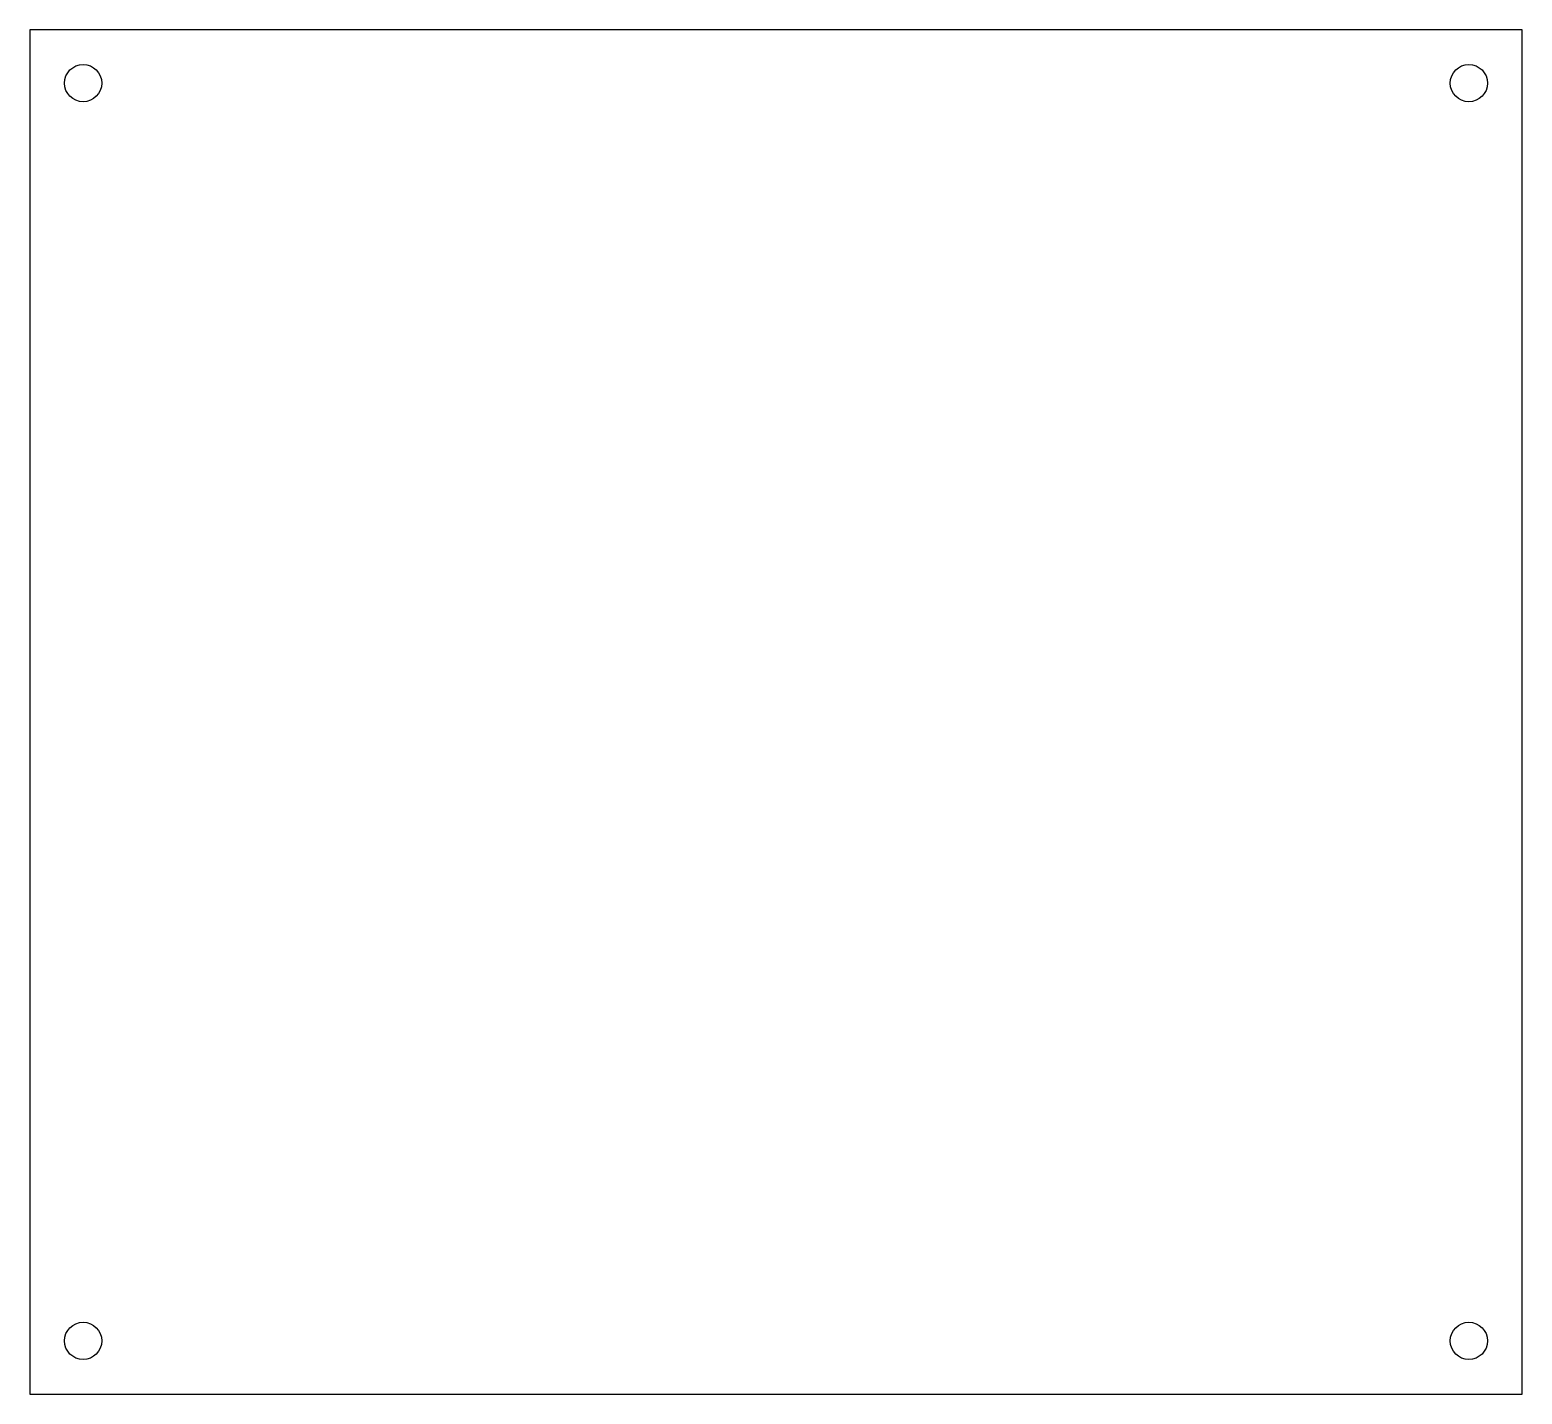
# Model space of a CAD drawing. Header units: millimetres. Extents: x 30 to 170, y -164 to -36.
import ezdxf

# ---------------------------------------------------------------- set-up
doc = ezdxf.new("R2010")
doc.units = ezdxf.units.MM
doc.layers.add('Sketch001', color=7, linetype='CONTINUOUS')

msp = doc.modelspace()

# ---------------------------------------------------------------- linework, layer by layer
at = {"layer": 'Sketch001'}
for p, q in [((170, -36), (30, -36)), ((30, -36), (30, -164)), ((170, -164), (170, -36)), ((30, -164), (170, -164))]:
    msp.add_line(p, q, dxfattribs=at)
for centre in [(35, -41), (165, -41), (35, -159), (165, -159)]:
    msp.add_circle(centre, 1.75, dxfattribs=at)

doc.saveas('drawing.dxf')
